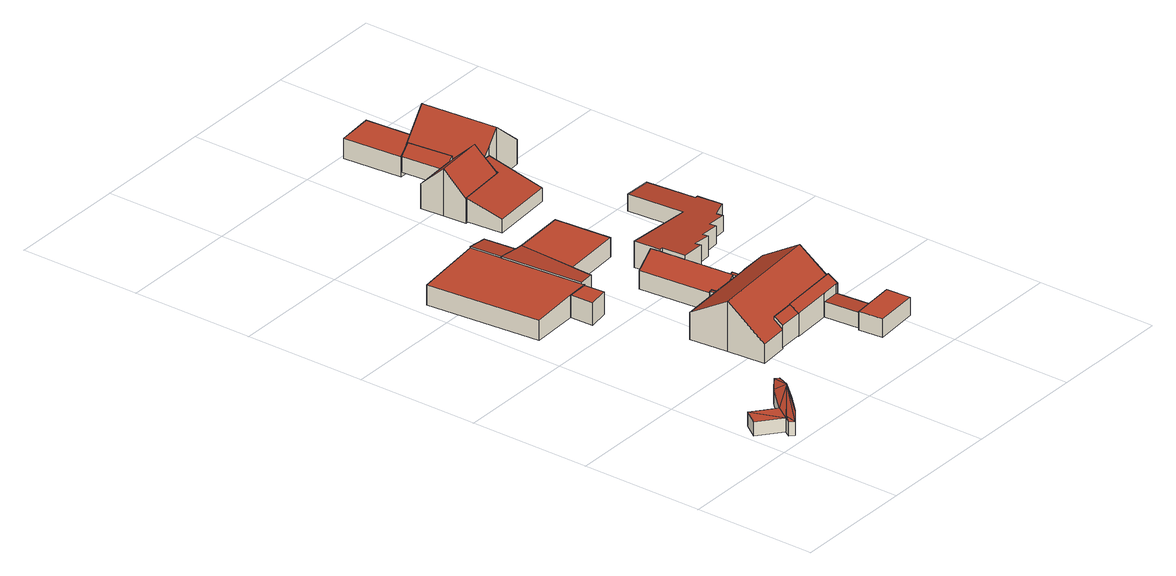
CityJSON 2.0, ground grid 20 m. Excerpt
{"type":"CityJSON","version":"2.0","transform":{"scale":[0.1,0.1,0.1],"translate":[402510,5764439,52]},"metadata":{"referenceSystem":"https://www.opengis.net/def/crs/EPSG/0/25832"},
"CityObjects":{
"building1":{"type":"Building","attributes":{"Gemeindeschluessel":"05515000","Geometrietyp2DReferenz":"3000","function":"31001_2700","roofType":"5000","measuredHeight":2.71},"geometry":[{"type":"Solid","lod":"2","boundaries":[[[[0,1,2,3]],[[4,5,1,0]],[[6,7,5,4]],[[8,9,7,6]],[[10,11,9,8]],[[12,13,11,10]],[[14,15,13,12]],[[16,17,15,14]],[[18,19,17,16]],[[20,21,19,18]],[[22,23,21,20]],[[3,2,23,22]],[[3,22,24]],[[0,3,24]],[[4,0,24]],[[4,24,25]],[[25,6,4]],[[8,14,12]],[[12,10,8]],[[24,20,18]],[[24,18,16]],[[24,16,14]],[[24,14,8]],[[8,25,24]],[[6,25,8]],[[20,24,22]],[[1,5,7,9,11,13,15,17,19,21,23,2]]]],"semantics":{"surfaces":[{"type":"WallSurface"},{"type":"RoofSurface"},{"type":"GroundSurface"}],"values":[[0,0,0,0,0,0,0,0,0,0,0,0,1,1,1,1,1,1,1,1,1,1,1,1,0,0,2]]}}]},
"building2":{"type":"Building","attributes":{"Gemeindeschluessel":"05515000","Geometrietyp2DReferenz":"3000","function":"51009_1610","roofType":"2100","measuredHeight":4.67},"geometry":[{"type":"Solid","lod":"2","boundaries":[[[[26,27,28,29]],[[30,31,27,26]],[[32,33,31,30]],[[29,28,33,32]],[[30,26,29,32]],[[27,31,33,28]]]],"semantics":{"surfaces":[{"type":"WallSurface"},{"type":"RoofSurface"},{"type":"GroundSurface"}],"values":[[0,0,0,0,1,2]]}}]},
"building3":{"type":"Building","attributes":{"Gemeindeschluessel":"05515000","Geometrietyp2DReferenz":"3000","function":"31001_2700"},"children":["building3-1","building3-2","building3-3","building3-4","building3-5"]},
"building3-1":{"type":"BuildingPart","attributes":{"roofType":"1000","measuredHeight":3.68},"parents":["building3"],"geometry":[{"type":"Solid","lod":"2","boundaries":[[[[34,35,36,37]],[[38,39,35,34]],[[40,41,39,38]],[[38,34,37,40]],[[35,39,41,36]],[[41,40,37,36]]]],"semantics":{"surfaces":[{"type":"WallSurface"},{"type":"RoofSurface"},{"type":"GroundSurface"},{"type":"ClosureSurface"}],"values":[[0,0,0,1,2,3]]}}]},
"building3-2":{"type":"BuildingPart","attributes":{"roofType":"2100","measuredHeight":4.05},"parents":["building3"],"geometry":[{"type":"Solid","lod":"2","boundaries":[[[[42,43,44,45,46]],[[47,48,49,50,51]],[[52,53,54,48,47]],[[47,51,42,46,55,52]],[[44,43,49,48,54,56]],[[45,55,46]],[[44,56,57,55,45]],[[42,51,50]],[[49,43,42,50]],[[53,52,55,57]],[[54,53,57,56]]]],"semantics":{"surfaces":[{"type":"WallSurface"},{"type":"RoofSurface"},{"type":"GroundSurface"},{"type":"ClosureSurface"}],"values":[[0,0,0,1,2,0,3,0,3,0,3]]}}]},
"building3-3":{"type":"BuildingPart","attributes":{"roofType":"2100","measuredHeight":3.84},"parents":["building3"],"geometry":[{"type":"Solid","lod":"2","boundaries":[[[[58,59,41,40]],[[60,61,59,58]],[[62,63,61,60]],[[64,37,36,54,53]],[[57,62,60,58,40,64,53]],[[41,59,61,63,56,54,36]],[[37,64,40]],[[41,36,37,40]],[[56,57,53,54]],[[63,62,57,56]]]],"semantics":{"surfaces":[{"type":"WallSurface"},{"type":"RoofSurface"},{"type":"GroundSurface"},{"type":"ClosureSurface"}],"values":[[0,0,0,0,1,2,0,3,3,3]]}}]},
"building3-4":{"type":"BuildingPart","attributes":{"roofType":"1000","measuredHeight":3.2},"parents":["building3"],"geometry":[{"type":"Solid","lod":"2","boundaries":[[[[65,66,43,42]],[[67,68,66,65]],[[50,49,68,67]],[[67,65,42,50]],[[66,68,49,43]],[[49,50,42,43]]]],"semantics":{"surfaces":[{"type":"WallSurface"},{"type":"RoofSurface"},{"type":"GroundSurface"},{"type":"ClosureSurface"}],"values":[[0,0,0,1,2,3]]}}]},
"building3-5":{"type":"BuildingPart","attributes":{"roofType":"2100","measuredHeight":4.03},"parents":["building3"],"geometry":[{"type":"Solid","lod":"2","boundaries":[[[[69,70,63,62,71]],[[45,44,70,69]],[[45,69,71,55]],[[70,44,56,63]],[[44,45,55,57,56]],[[57,55,71,62]],[[57,62,63,56]]]],"semantics":{"surfaces":[{"type":"WallSurface"},{"type":"RoofSurface"},{"type":"GroundSurface"},{"type":"ClosureSurface"}],"values":[[0,0,1,2,3,0,3]]}}]},
"building4":{"type":"Building","attributes":{"Gemeindeschluessel":"05515000","Geometrietyp2DReferenz":"3000","function":"31001_1000"},"address":[{"country":"Germany","locality":"Münster","thoroughfareNumber":"236","thoroughfareName":"Langenhorster Stiege"}],"children":["building4-1","building4-2"]},
"building4-1":{"type":"BuildingPart","attributes":{"roofType":"2100","measuredHeight":4.91},"parents":["building4"],"geometry":[{"type":"Solid","lod":"2","boundaries":[[[[72,73,74,75,32]],[[76,77,78,79,80]],[[81,82,77,76]],[[83,84,82,81]],[[32,75,84,83]],[[81,76,80,72,32,83]],[[74,78,77,82,84,75]],[[73,72,80,79]],[[78,74,73,79]]]],"semantics":{"surfaces":[{"type":"WallSurface"},{"type":"RoofSurface"},{"type":"GroundSurface"},{"type":"ClosureSurface"}],"values":[[0,0,0,0,0,1,2,0,3]]}}]},
"building4-2":{"type":"BuildingPart","attributes":{"roofType":"3100","measuredHeight":8.25},"parents":["building4"],"geometry":[{"type":"Solid","lod":"2","boundaries":[[[[85,86,87,88]],[[89,90,86,85]],[[91,92,90,89]],[[93,94,92,91]],[[79,78,94,93]],[[95,96,74,73]],[[97,98,96,95]],[[99,100,98,97]],[[101,102,100,99]],[[103,104,102,101]],[[105,106,104,103]],[[88,87,106,105]],[[99,97,95,73,79,93,101]],[[91,89,85,88,105,103,101,93]],[[86,90,92,94,78,74,96,98,100,102,104,106,87]],[[78,79,73,74]]]],"semantics":{"surfaces":[{"type":"WallSurface"},{"type":"RoofSurface"},{"type":"GroundSurface"},{"type":"ClosureSurface"}],"values":[[0,0,0,0,0,0,0,0,0,0,0,0,1,1,2,3]]}}]},
"building5":{"type":"Building","attributes":{"Gemeindeschluessel":"05515000","Geometrietyp2DReferenz":"3000","function":"51009_1610","roofType":"1000","measuredHeight":3.07},"geometry":[{"type":"Solid","lod":"2","boundaries":[[[[107,108,109,110]],[[111,112,108,107]],[[113,114,112,111]],[[110,109,114,113]],[[111,107,110,113]],[[108,112,114,109]]]],"semantics":{"surfaces":[{"type":"WallSurface"},{"type":"RoofSurface"},{"type":"GroundSurface"}],"values":[[0,0,0,0,1,2]]}}]},
"building6":{"type":"Building","attributes":{"Gemeindeschluessel":"05515000","Geometrietyp2DReferenz":"3000","function":"31001_2460","roofType":"3100","measuredHeight":5.09},"geometry":[{"type":"Solid","lod":"2","boundaries":[[[[115,116,117,118]],[[119,120,116,115]],[[121,122,120,119]],[[123,124,122,121]],[[125,126,124,123]],[[127,128,126,125]],[[129,130,128,127]],[[131,132,130,129]],[[133,134,132,131]],[[135,136,134,133]],[[137,138,136,135]],[[118,117,138,137]],[[131,129,127,125,123,133]],[[121,119,115,118,137,135,133,123]],[[116,120,122,124,126,128,130,132,134,136,138,117]]]],"semantics":{"surfaces":[{"type":"WallSurface"},{"type":"RoofSurface"},{"type":"GroundSurface"}],"values":[[0,0,0,0,0,0,0,0,0,0,0,0,1,1,2]]}}]},
"building7":{"type":"Building","attributes":{"Gemeindeschluessel":"05515000","Geometrietyp2DReferenz":"3000","function":"31001_2700","roofType":"2100","measuredHeight":2.44},"geometry":[{"type":"Solid","lod":"2","boundaries":[[[[139,140,141,142]],[[143,84,140,139]],[[144,82,84,143]],[[142,141,82,144]],[[143,139,142,144]],[[140,84,82,141]]]],"semantics":{"surfaces":[{"type":"WallSurface"},{"type":"RoofSurface"},{"type":"GroundSurface"}],"values":[[0,0,0,0,1,2]]}}]},
"building8":{"type":"Building","attributes":{"Gemeindeschluessel":"05515000","Geometrietyp2DReferenz":"3000","function":"51009_1610","roofType":"1000","measuredHeight":3.27},"geometry":[{"type":"Solid","lod":"2","boundaries":[[[[145,146,86,147]],[[148,149,146,145]],[[150,90,149,148]],[[147,86,90,150]],[[148,145,147,150]],[[146,149,90,86]]]],"semantics":{"surfaces":[{"type":"WallSurface"},{"type":"RoofSurface"},{"type":"GroundSurface"}],"values":[[0,0,0,0,1,2]]}}]},
"building9":{"type":"Building","attributes":{"Gemeindeschluessel":"05515000","Geometrietyp2DReferenz":"3000","function":"31001_2460","roofType":"9999","measuredHeight":3},"geometry":[{"type":"Solid","lod":"2","boundaries":[[[[151,152,153,154,155,156]],[[154,157,158,155]],[[153,159,157,154]],[[152,160,159,153]],[[151,161,160,152]],[[156,162,161,151]],[[155,158,162,156]],[[157,159,160,161,162,158]]]],"semantics":{"surfaces":[{"type":"RoofSurface"},{"type":"WallSurface"},{"type":"GroundSurface"}],"values":[[0,1,1,1,1,1,1,2]]}}]},
"building10":{"type":"Building","attributes":{"Gemeindeschluessel":"05515000","Geometrietyp2DReferenz":"3000","function":"31001_2700","roofType":"2100","measuredHeight":4.78},"geometry":[{"type":"Solid","lod":"2","boundaries":[[[[163,164,165,166]],[[167,168,164,163]],[[169,170,168,167]],[[171,172,170,169]],[[173,174,172,171]],[[166,165,174,173]],[[171,169,167,163,166,173]],[[164,168,170,172,174,165]]]],"semantics":{"surfaces":[{"type":"WallSurface"},{"type":"RoofSurface"},{"type":"GroundSurface"}],"values":[[0,0,0,0,0,0,1,2]]}}]},
"building11":{"type":"Building","attributes":{"Gemeindeschluessel":"05515000","Geometrietyp2DReferenz":"3000","function":"31001_2700","roofType":"2100","measuredHeight":4.33},"geometry":[{"type":"Solid","lod":"2","boundaries":[[[[175,176,177,178]],[[179,180,176,175]],[[181,182,180,179]],[[183,184,182,181]],[[185,186,184,183]],[[187,188,186,185]],[[189,190,188,187]],[[191,192,190,189]],[[193,194,192,191]],[[195,196,194,193]],[[197,198,196,195]],[[199,200,198,197]],[[201,202,200,199]],[[203,204,202,201]],[[205,206,204,203]],[[207,208,206,205]],[[209,210,208,207]],[[178,177,210,209]],[[207,205,203,201,199,197,195,193,191,189,187,185,183,181,179,175,178,209]],[[176,180,182,184,186,188,190,192,194,196,198,200,202,204,206,208,210,177]]]],"semantics":{"surfaces":[{"type":"WallSurface"},{"type":"RoofSurface"},{"type":"GroundSurface"}],"values":[[0,0,0,0,0,0,0,0,0,0,0,0,0,0,0,0,0,0,1,2]]}}]},
"building12":{"type":"Building","attributes":{"Gemeindeschluessel":"05515000","Geometrietyp2DReferenz":"3000","function":"51009_1610","roofType":"2100","measuredHeight":4.21},"geometry":[{"type":"Solid","lod":"2","boundaries":[[[[211,212,213,214]],[[215,216,212,211]],[[217,218,216,215]],[[214,213,218,217]],[[215,211,214,217]],[[212,216,218,213]]]],"semantics":{"surfaces":[{"type":"WallSurface"},{"type":"RoofSurface"},{"type":"GroundSurface"}],"values":[[0,0,0,0,1,2]]}}]},
"building13":{"type":"Building","attributes":{"Gemeindeschluessel":"05515000","Geometrietyp2DReferenz":"3000","function":"31001_1000"},"address":[{"country":"Germany","locality":"Münster","thoroughfareNumber":"234","thoroughfareName":"Langenhorster Stiege"}],"children":["building13-1","building13-2"]},
"building13-1":{"type":"BuildingPart","attributes":{"roofType":"3100","measuredHeight":7.69},"parents":["building13"],"geometry":[{"type":"Solid","lod":"2","boundaries":[[[[219,220,221]],[[222,223,219,221]],[[224,225,223,222]],[[226,227,225,224]],[[228,229,227,226]],[[230,231,229,228]],[[232,233,231,230]],[[224,222,221,234,226]],[[232,230,228,226,234]],[[235,219,223,225,227,229,231,233]],[[232,234,236]],[[233,232,236,235]],[[220,236,234,221]],[[219,235,236,220]]]],"semantics":{"surfaces":[{"type":"WallSurface"},{"type":"RoofSurface"},{"type":"GroundSurface"},{"type":"ClosureSurface"}],"values":[[0,0,0,0,0,0,0,1,1,2,0,3,0,3]]}}]},
"building13-2":{"type":"BuildingPart","attributes":{"roofType":"3100","measuredHeight":8.71},"parents":["building13"],"geometry":[{"type":"Solid","lod":"2","boundaries":[[[[237,238,233,232]],[[239,240,238,237]],[[241,242,240,239]],[[243,244,242,241]],[[245,246,244,243]],[[247,248,246,245]],[[249,250,248,247]],[[251,252,250,249]],[[253,219,252,251]],[[220,219,253]],[[247,245,243,241,249]],[[239,237,232,236,220,253,251,249,241]],[[235,233,238,240,242,244,246,248,250,252,219]],[[233,235,236,232]],[[235,219,220,236]]]],"semantics":{"surfaces":[{"type":"WallSurface"},{"type":"RoofSurface"},{"type":"GroundSurface"},{"type":"ClosureSurface"}],"values":[[0,0,0,0,0,0,0,0,0,0,1,1,2,3,3]]}}]},
"building14":{"type":"Building","attributes":{"Gemeindeschluessel":"05515000","Geometrietyp2DReferenz":"3000","function":"31001_2460","roofType":"1000","measuredHeight":3.27},"geometry":[{"type":"Solid","lod":"2","boundaries":[[[[254,255,256,257]],[[258,259,255,254]],[[260,261,259,258]],[[262,263,261,260]],[[264,265,263,262]],[[257,256,265,264]],[[262,260,258,254,257,264]],[[255,259,261,263,265,256]]]],"semantics":{"surfaces":[{"type":"WallSurface"},{"type":"RoofSurface"},{"type":"GroundSurface"}],"values":[[0,0,0,0,0,0,1,2]]}}]}
},
"vertices":[
[62,26,32],[62,26,9],[88,52,9],[88,52,32],[37,7,32],[37,7,9],[30,13,32],[30,13,9],[37,24,32],[37,24,9],[0,53,32],[0,53,9],[18,77,32],[18,77,9],[54,48,32],[54,48,9],[90,86,32],[90,86,9],[115,104,32],[115,104,9],[121,99,32],[121,99,9],[107,76,32],[107,76,9],[108,76,36],[35,21,36],
[216,181,59],[216,181,13],[217,166,13],[217,166,49],[257,184,59],[257,184,13],[258,169,49],[258,169,13],
[146,430,44],[146,430,7],[144,463,7],[144,463,44],[111,424,44],[111,424,7],[110,462,44],[110,462,7],
[185,607,39],[185,607,7],[170,605,7],[170,605,41],[170,605,42],[174,474,43],[174,474,7],[177,512,7],[177,512,39],[177,512,42],[143,468,47],[143,468,45],[143,468,7],[132,603,47],[132,603,7],[132,603,45],
[32,459,40],[32,459,7],[15,646,40],[15,646,7],[128,655,45],[128,655,7],[144,463,45],
[272,613,39],[272,613,7],[279,520,39],[279,520,7],
[165,658,41],[165,658,7],[128,655,47],
[257,184,60],[257,184,55],[257,184,11],[258,169,11],[359,177,49],[359,177,11],[357,192,11],[357,192,55],[357,192,60],[356,177,49],[356,177,11],[324,174,49],[324,174,11],
[295,298,55],[295,298,11],[246,294,11],[246,294,55],[302,299,55],[302,299,11],[348,302,55],[348,302,11],[353,240,93],[353,240,11],[216,181,55],[216,181,11],[217,166,42],[217,166,11],[169,162,42],[169,162,11],[164,224,93],[164,224,11],[158,287,55],[158,287,11],[241,294,55],[241,294,11],
[239,313,43],[239,313,12],[241,294,12],[241,294,43],[244,313,43],[244,313,12],[246,294,43],[246,294,12],
[300,319,40],[300,319,10],[293,398,10],[293,398,40],[293,318,45],[293,318,10],[295,298,45],[295,298,10],[271,296,61],[271,296,10],[246,294,44],[246,294,10],[244,313,44],[244,313,10],[239,313,40],[239,313,10],[229,431,40],[229,431,10],[260,434,61],[260,434,10],[285,436,44],[285,436,10],[290,436,40],[290,436,10],
[329,114,36],[329,114,11],[361,117,11],[361,117,34],[324,174,36],[356,177,34],
[293,318,44],[293,318,11],[295,298,44],[300,319,44],[300,319,11],[302,299,44],
[326,114,40],[330,74,40],[402,80,40],[399,120,40],[361,117,40],[329,114,40],[399,120,10],[361,117,10],[402,80,10],[330,74,10],[326,114,10],[329,114,10],
[318,750,46],[318,750,7],[235,743,7],[235,743,46],[315,779,55],[315,779,7],[337,780,55],[337,780,7],[345,692,29],[345,692,7],[240,683,29],[240,683,7],
[293,398,47],[293,398,4],[336,402,4],[336,402,42],[290,436,47],[290,436,4],[285,436,47],[285,436,4],[281,479,47],[281,479,4],[408,489,32],[408,489,4],[401,582,32],[401,582,4],[452,587,26],[452,587,4],[459,506,26],[459,506,4],[464,506,26],[464,506,4],[468,465,26],[468,465,4],[436,451,30],[436,451,4],[437,440,30],[437,440,4],[402,437,34],[402,437,4],[403,426,34],[403,426,4],[367,423,38],[367,423,4],[368,414,38],[368,414,4],[335,412,42],[335,412,4],
[304,900,49],[304,900,8],[288,899,8],[288,899,34],[311,826,50],[311,826,8],[294,825,34],[294,825,8],
[315,779,4],[315,779,44],[315,779,71],[318,750,44],[318,750,4],[235,743,44],[235,743,4],[232,781,81],[232,781,4],[229,820,44],[229,820,4],[294,825,44],[294,825,4],[311,826,44],[311,826,4],[314,788,81],[314,788,4],[314,788,44],
[304,900,44],[304,900,4],[304,903,44],[304,903,4],[346,907,91],[346,907,4],[347,907,90],[347,907,4],[400,911,44],[400,911,4],[411,787,44],[411,787,4],[357,782,91],[357,782,4],[337,780,69],[337,780,4],[315,779,45],
[288,899,33],[288,899,0],[304,900,0],[304,900,33],[280,996,33],[280,996,0],[340,1001,33],[340,1001,0],[347,907,33],[347,907,0],[304,903,33],[304,903,0]
]}
